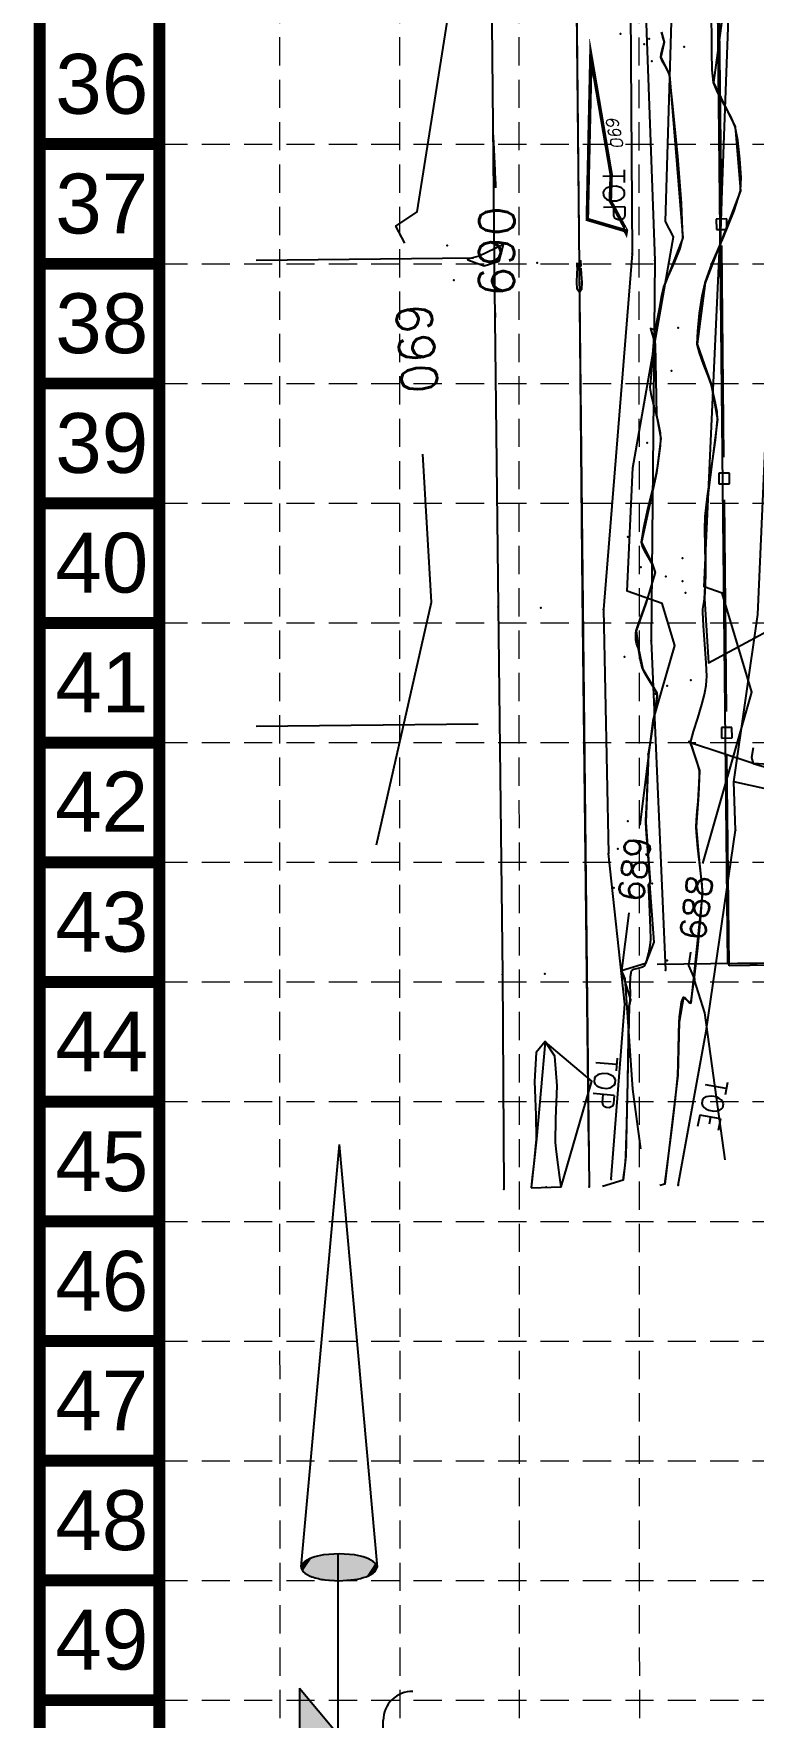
# Model space of a CAD drawing. Header units: inches. Extents: x 8056544 to 8057224, y 14638228 to 14639314.
# Drawn here: x 8056543.9 to 8056645.8, y 14638463.5 to 14638701.9 of the extents above; entities that cross this region are included whole.
import ezdxf
from ezdxf.enums import TextEntityAlignment as Align

# ---------------------------------------------------------------- set-up
doc = ezdxf.new("R2010")
doc.units = ezdxf.units.IN
doc.header["$MEASUREMENT"] = 0
doc.linetypes.add('HIDDEN', pattern=[0.375, 0.25, -0.125])
for name, color, linetype in [('BASE', 7, 'Continuous'), ('BOUNDARY', 4, 'PL2'), ('EC', 35, 'Continuous'), ('EX-CONC', 5, 'Continuous'), ('EX-FENCE', 2, 'FENCELINE1'), ('EX-PAV-CONC', 21, 'Continuous'), ('FN-NEW-FENCE', 7, 'FENCELINE1'), ('GRID', 254, 'HIDDEN'), ('NARROW', 7, 'Continuous'), ('POINT', 7, 'Continuous')]:
    doc.layers.add(name, color=color, linetype=linetype)
doc.styles.add('30-120', font='ROMANS.shx', dxfattribs={"height": 3.6})
doc.styles.add('A1FINE', font='simplex', dxfattribs={"oblique": 12})
doc.styles.add('ROMANF', font='ROMANF.SHX')
doc.styles.add('ROMANS', font='romans.shx', dxfattribs={"height": 3})
doc.styles.get("Standard").update_dxf_attribs({"font": 'ARIAL.TTF'})
doc.linetypes.add('BARBWIRE_1', pattern='A,1,-0.1,["X",Standard,S=0.075,R=0,X=-0.025,Y=-0.0375],-0.1', length=1.2)
doc.linetypes.add('FENCELINE1', pattern='A,0.25,-0.1,[133,ltypeshp.shx,S=0.1,R=0,X=-0.1,Y=0],-0.1,1', length=1.45)
doc.linetypes.add('PL2', pattern='A,0.625,-0.058095,["l",ROMANF,S=0.14,R=0,X=0,Y=-0.055],-0.161905,0.625,-0.125,0.125,-0.125,0.125,-0.125', length=2.095)

# ---------------------------------------------------------------- blocks, each defined once
blk = doc.blocks.new('North Arrow')
at = {"layer": 'NARROW'}
for p, q in [((32.433, 3.058), (32.433, 4.631)), ((0, 0), (22.363, 2.002)), ((28.767, -2.092), (34.019, 2.32)), ((36.178, 2.333), (30.465, 2.333)), ((36.157, 2.32), (31.04, -2.092)), ((39.102, 0.007), (59.964, 2.109)), ((0, 0), (22.334, -2.022)), ((21.659, -0.048), (21.656, -0.048)), ((31.2, -0.048), (21.659, -0.048)), ((57.454, -0.048), (33.411, -0.048)), ((59.831, -2.142), (39.045, -0.008)), ((57.693, -0.027), (57.769, -0.013)), ((57.765, -0.05), (57.693, -0.027)), ((28.767, -2.092), (34.954, -2.092)), ((32.433, -4.262), (32.433, -2.801))]:
    blk.add_line(p, q, dxfattribs=at)
blk.add_lwpolyline([(22.365, -2.029), (22.586, -1.927, 0.091577), (22.866, -1.437, 0.048306), (23.034, -0.751), (23.074, -0.008), (23.014, 0.819, 0.048306), (22.866, 1.421, 0.091577), (22.586, 1.911), (22.365, 2.013), (22.144, 1.911, 0.091577), (21.863, 1.421, 0.048306), (21.715, 0.819), (21.656, -0.008), (21.715, -0.835, 0.048306), (21.863, -1.437, 0.091577), (22.144, -1.927)], format="xyb", close=True, dxfattribs=at)
for points in [[(57.456, -0.031), (57.44, 0.084, -0.066818), (57.675, 0.471, -0.03073), (58.009, 0.837), (58.522, 1.292), (59.073, 1.7, -0.03073), (59.5, 1.951, -0.066818), (59.928, 2.1), (60.037, 2.061)], [(60.037, 2.061), (60.053, 1.946, -0.066818), (59.818, 1.559, -0.03073), (59.434, 1.137), (58.971, 0.738), (58.42, 0.33, -0.03073), (57.993, 0.079, -0.036692), (57.762, -0.017)], [(57.456, -0.035), (57.44, -0.15, 0.066818), (57.675, -0.538, 0.03073), (58.009, -0.904), (58.522, -1.359), (59.073, -1.767, 0.03073), (59.5, -2.017, 0.066818), (59.928, -2.167), (60.037, -2.128)], [(60.037, -2.128), (60.053, -2.013, 0.066818), (59.818, -1.625, 0.03073), (59.434, -1.204), (58.971, -0.804), (58.42, -0.396, 0.03073), (57.993, -0.146, 0.036692), (57.762, -0.049)]]:
    blk.add_lwpolyline(points, format="xyb", dxfattribs=at)
for centre, start, end in [((30.465, 3.863), 178.8769, 270), ((34.954, -3.622), 358.8769, 90)]:
    blk.add_arc(centre, 1.53, start, end, dxfattribs=at)
for points in [[(23.019, 0.749), (21.855, 1.42), (22.868, 1.437), (22.145, 1.91)], [(22.868, 1.437), (22.145, 1.91), (22.586, 1.91), (22.355, 2.002)], [(31.046, -2.093), (36.152, 2.359), (28.747, -2.064), (34.013, 2.359)], [(59.447, 1.15), (59.003, 1.649), (59.617, 1.336), (59.276, 1.823)], [(59.617, 1.336), (59.276, 1.823), (59.81, 1.551), (59.493, 1.954)], [(59.81, 1.551), (59.493, 1.954), (59.931, 1.73), (59.695, 2.04)], [(59.931, 1.73), (59.695, 2.04), (60.053, 1.942), (59.931, 2.103)], [(60.053, 1.942), (59.931, 2.103), (60.036, 2.064)], [(23.065, -0.045), (21.716, 0.82), (23.019, 0.749), (21.855, 1.42)], [(58.029, 0.857), (58.518, 0.406), (58.26, 1.069), (58.73, 0.566)], [(58.26, 1.069), (58.73, 0.566), (58.518, 1.297), (59.049, 0.811)], [(58.518, 1.297), (59.049, 0.811), (58.696, 1.423), (59.261, 0.995)], [(59.264, 0.996), (58.694, 1.42), (59.447, 1.15), (59.003, 1.649)], [(23.027, -0.762), (21.67, -0.045), (23.065, -0.045), (21.716, 0.82)], [(57.444, 0.08), (57.695, -0.011), (57.498, 0.212), (57.771, -0.011)], [(57.45, -0.04), (57.689, -0.017), (57.444, 0.08), (57.695, -0.011)], [(57.498, 0.212), (57.771, -0.011), (57.6, 0.389), (57.94, 0.063)], [(57.6, 0.389), (57.94, 0.063), (57.682, 0.498), (58.07, 0.132)], [(57.682, 0.498), (58.07, 0.132), (57.838, 0.664), (58.295, 0.258)], [(57.838, 0.664), (58.295, 0.258), (58.029, 0.857), (58.518, 0.406)], [(22.868, -1.44), (21.725, -0.875), (23.027, -0.762), (21.67, -0.045)], [(22.578, -1.93), (21.863, -1.447), (22.868, -1.44), (21.725, -0.875)], [(57.437, -0.142), (57.689, -0.022), (57.45, -0.04), (57.689, -0.017)], [(57.457, -0.193), (57.695, -0.028), (57.437, -0.142), (57.689, -0.022)], [(57.526, -0.326), (57.764, -0.051), (57.457, -0.193), (57.695, -0.028)], [(57.634, -0.48), (57.901, -0.102), (57.526, -0.326), (57.764, -0.051)], [(57.784, -0.662), (58.091, -0.2), (57.634, -0.48), (57.901, -0.102)], [(57.975, -0.874), (58.336, -0.348), (57.784, -0.662), (58.091, -0.2)], [(58.241, -1.114), (58.614, -0.542), (57.975, -0.874), (58.336, -0.348)], [(58.614, -1.434), (58.927, -0.771), (58.241, -1.114), (58.614, -0.542)], [(58.914, -1.645), (59.2, -1.005), (58.614, -1.434), (58.927, -0.771)], [(22.363, -2.015), (22.145, -1.93), (22.578, -1.93), (21.863, -1.447)], [(59.118, -1.794), (59.57, -1.355), (58.918, -1.652), (59.2, -1.012)], [(59.348, -1.928), (59.813, -1.622), (59.118, -1.794), (59.57, -1.355)], [(59.537, -1.325), (59.414, -1.184), (59.208, -1.014)], [(59.583, -2.052), (59.928, -1.787), (59.348, -1.928), (59.813, -1.622)], [(59.783, -2.125), (60.046, -2.008), (59.583, -2.052), (59.928, -1.787)], [(59.923, -2.167), (60.038, -2.132), (59.783, -2.125), (60.046, -2.008)]]:
    blk.add_solid(points, dxfattribs=at)

msp = doc.modelspace()

# ---------------------------------------------------------------- linework, layer by layer
for p, q in [((8056642.02, 14638675.67), (8056640.52, 14638675.65)), ((8056640.52, 14638675.65), (8056640.54, 14638674.15)), ((8056642.04, 14638674.17), (8056642.02, 14638675.67)), ((8056640.54, 14638674.15), (8056642.04, 14638674.17)), ((8056642.39, 14638639.67), (8056640.89, 14638639.66)), ((8056640.89, 14638639.66), (8056640.9, 14638638.16)), ((8056642.4, 14638638.17), (8056642.39, 14638639.67)), ((8056640.9, 14638638.16), (8056642.4, 14638638.17)), ((8056642.75, 14638603.67), (8056641.25, 14638603.66)), ((8056641.25, 14638603.66), (8056641.26, 14638602.16)), ((8056641.26, 14638602.16), (8056642.76, 14638602.17)), ((8056642.76, 14638602.17), (8056642.75, 14638603.67))]:
    msp.add_line(p, q)
at = {"layer": 'BASE', "const_width": 1.69}
for points in [[(8057222.67, 14638228.63), (8057222.67, 14639313.37), (8056544.7, 14639313.37), (8056544.7, 14638228.63)], [(8057205.72, 14638245.58), (8057205.72, 14639296.42), (8056561.65, 14639296.42), (8056561.65, 14638245.58)]]:
    msp.add_lwpolyline(points, close=True, dxfattribs=at)
for points in [[(8056561.65, 14638686.26), (8056544.7, 14638686.26)], [(8056561.65, 14638669.31), (8056544.7, 14638669.31)], [(8056561.65, 14638652.36), (8056544.7, 14638652.36)], [(8056561.65, 14638635.41), (8056544.7, 14638635.41)], [(8056561.65, 14638618.46), (8056544.7, 14638618.46)], [(8056561.65, 14638601.51), (8056544.7, 14638601.51)], [(8056561.65, 14638584.56), (8056544.7, 14638584.56)], [(8056561.65, 14638567.62), (8056544.7, 14638567.62)], [(8056561.65, 14638550.67), (8056544.7, 14638550.67)], [(8056561.65, 14638533.72), (8056544.7, 14638533.72)], [(8056561.65, 14638516.77), (8056544.7, 14638516.77)], [(8056561.65, 14638499.82), (8056544.7, 14638499.82)], [(8056561.65, 14638482.87), (8056544.7, 14638482.87)], [(8056561.65, 14638465.92), (8056544.7, 14638465.92)]]:
    msp.add_lwpolyline(points, dxfattribs=at)
at = {"layer": 'BOUNDARY', "color": 7, "linetype": 'Continuous'}
for p, q in [((8056606.13, 14638670.1), (8056575.37, 14638669.78)), ((8056606.81, 14638604.11), (8056575.37, 14638603.78)), ((8056979.3, 14638574.3), (8056632.17, 14638570.08)), ((8056979.3, 14638574.3), (8056632.17, 14638570.08))]:
    msp.add_line(p, q, dxfattribs=at)
at = {"layer": 'EC'}
for points in [[(8056621.13, 14639080.04), (8056622.27, 14639065.16), (8056623.5, 14639019.46), (8056626.72, 14638967.84), (8056627.41, 14638865.97), (8056626.89, 14638819.74), (8056627.33, 14638769.32), (8056628.3, 14638719.07), (8056628.6, 14638670.74), (8056624.55, 14638620.38), (8056625.26, 14638585.81)], [(8056635.13, 14638538.82), (8056639.09, 14638560.66), (8056643.25, 14638589.12), (8056643, 14638595.97), (8056646.43, 14638619.65), (8056647.73, 14638649.57), (8056649.27, 14638683.93), (8056642.65, 14638783.51), (8056644.12, 14638833.41), (8056653.55, 14638869.57), (8056653.7, 14638871.41)], [(8056930.77, 14638547.76), (8056930.46, 14638581.69), (8056930.78, 14638590.17), (8056919.22, 14638585.8), (8056904.14, 14638582.5), (8056885.69, 14638579.05), (8056861.81, 14638579.96), (8056834.01, 14638578.63), (8056814.24, 14638575.33), (8056785.7, 14638571.51), (8056762.21, 14638569.31), (8056737.57, 14638578.43), (8056709.66, 14638584.86), (8056683.46, 14638591.8), (8056655.65, 14638593.16), (8056643, 14638595.97)], [(8056625.65, 14638539.7), (8056627.57, 14638564.45), (8056625.26, 14638585.81)]]:
    msp.add_lwpolyline(points, dxfattribs=at)
at = {"layer": 'EC', "flags": 128}
for points, elevation in [([(8056638.62, 14638584.41), (8056645.58, 14638608.67), (8056641.36, 14638622.66), (8056638.81, 14638623.58), (8056640.97, 14638671.04), (8056641.18, 14638672.24), (8056641.14, 14638672.31), (8056641.36, 14638679.74), (8056642.85, 14638720.77), (8056643.71, 14638722.89), (8056642.17, 14638757.61), (8056640.04, 14638769.29), (8056639.68, 14638771.31), (8056639.34, 14638771.51), (8056639.54, 14638774.96), (8056637.5, 14638819.59), (8056637.28, 14638828.66), (8056636.4, 14638871.69), (8056636.01, 14638874.59)], 688), ([(8056629.73, 14638589.81), (8056631.59, 14638604.63), (8056634.64, 14638615.27), (8056632.85, 14638621.2), (8056627.92, 14638622.97), (8056628.72, 14638640.4), (8056634.49, 14638673.13), (8056633.33, 14638675.28), (8056634.18, 14638703.56), (8056630.76, 14638723.65), (8056635.34, 14638724.45), (8056635.93, 14638725.92), (8056635.22, 14638741.94), (8056634.24, 14638747.33), (8056630.62, 14638767.86), (8056627.1, 14638769.95), (8056629.16, 14638804.91), (8056628.48, 14638819.82), (8056627.54, 14638858.15), (8056627.29, 14638870.26)], 689), ([(8056629.86, 14638544), (8056628.69, 14638552.42), (8056627.62, 14638568.08), (8056627.14, 14638569.17), (8056628.17, 14638577.39)], 689), ([(8056641.78, 14638542.44), (8056638.89, 14638563.25), (8056637.44, 14638567.86), (8056637.51, 14638568), (8056636.66, 14638569.95), (8056636.9, 14638571.84)], 688)]:
    msp.add_lwpolyline(points, dxfattribs=dict(at, elevation=elevation))
at = {"layer": 'EC', "linetype": 'Continuous'}
for points in [[(8056596.4, 14638672.24), (8056595.16, 14638674.65), (8056598.17, 14638676.65), (8056604.77, 14638718.47), (8056589.17, 14638732.23), (8056590.3, 14638735.14), (8056594.23, 14638757.88), (8056586.52, 14638786.3), (8056573.41, 14638807.53), (8056574.78, 14638809.04), (8056580.02, 14638815.75), (8056575.37, 14638831.45)], [(8056641.48, 14638705.15), (8056640.14, 14638694.99), (8056643.2, 14638688.72), (8056643.96, 14638679.62), (8056638.94, 14638666.61), (8056637.84, 14638657.93), (8056639.8, 14638652.26), (8056640.71, 14638647.25), (8056638.95, 14638633.51), (8056639, 14638625.18), (8056638.92, 14638622.98), (8056638.85, 14638621.94), (8056639.43, 14638612.82), (8056648.35, 14638617.64)], [(8056632.76, 14638702.12), (8056633.15, 14638700.69), (8056632.66, 14638698.57), (8056633.89, 14638696.07), (8056635.79, 14638673.01), (8056633.11, 14638666.05), (8056631.98, 14638660.28), (8056631.81, 14638660.27), (8056631.68, 14638659.96), (8056631.21, 14638660.15), (8056631.85, 14638657.95), (8056632.08, 14638647.91), (8056632.68, 14638644.59), (8056632.05, 14638639.68), (8056629.95, 14638629.89), (8056631.48, 14638626.71), (8056631.85, 14638625.61), (8056630.57, 14638621.23), (8056629.19, 14638617.34), (8056629.49, 14638614.85), (8056630.12, 14638611.92), (8056632.12, 14638608.58), (8056632.17, 14638608.07), (8056630.94, 14638599.9), (8056630.95, 14638599.86), (8056630.62, 14638591.36), (8056630.54, 14638590.18), (8056631.12, 14638582.42), (8056631.14, 14638581.86), (8056631.06, 14638581.5), (8056631.68, 14638573.23), (8056630.49, 14638570.23), (8056627.09, 14638569.19), (8056628.36, 14638565.11), (8056628.21, 14638564.24), (8056627.72, 14638542.94), (8056627.32, 14638539.55), (8056624.41, 14638538.66)], [(8056592.4, 14638587.05), (8056600.19, 14638621.4), (8056598.98, 14638642.36)], [(8056653.93, 14638598.03), (8056645.76, 14638598.54), (8056636.87, 14638601.5), (8056638.14, 14638597.54), (8056638, 14638594.11), (8056637.7, 14638589.58), (8056637.99, 14638585.74), (8056638.59, 14638580.23), (8056636.91, 14638564.61), (8056635.87, 14638565.48), (8056635.25, 14638561.92), (8056635.08, 14638554.42), (8056633.23, 14638539), (8056632.52, 14638538.78)]]:
    msp.add_lwpolyline(points, dxfattribs=at)
at = {"layer": 'EC', "const_width": 0.5, "elevation": 690, "flags": 128}
msp.add_lwpolyline([(8056622.77, 14638698.78), (8056622.26, 14638675.59), (8056627.59, 14638674.02), (8056627.75, 14638673.72), (8056627.8, 14638674.02), (8056625.52, 14638678.24), (8056625.64, 14638681.97), (8056622.77, 14638698.78)], dxfattribs=at)
at = {"layer": 'EC', "linetype": 'Continuous'}
for points in [[(8056609.78, 14638669.67), (8056610.38, 14638672.05), (8056606.93, 14638670.4), (8056605.31, 14638669.98), (8056605.35, 14638669.87), (8056607.67, 14638669.04)], [(8056620.83, 14638669.05), (8056621.28, 14638668.87), (8056621.38, 14638669.09), (8056621.34, 14638669.72)], [(8056614.29, 14638538.47), (8056618.57, 14638538.6), (8056622.89, 14638553.57), (8056616.31, 14638559.16), (8056615.05, 14638545.35)]]:
    msp.add_lwpolyline(points, close=True, dxfattribs=at)
at = {"layer": 'EC'}
for points in [[(8056627.32, 14638539.55, 689), (8056627.43, 14638540.26, 689), (8056627.56, 14638541.24, 689), (8056627.67, 14638542.21, 689), (8056627.72, 14638542.94, 689), (8056627.72, 14638542.94, 689), (8056627.85, 14638547.46, 689), (8056627.98, 14638553.59, 689), (8056628.1, 14638559.71, 689), (8056628.21, 14638564.24, 689), (8056628.21, 14638564.24, 689), (8056628.23, 14638564.43, 689), (8056628.28, 14638564.68, 689), (8056628.33, 14638564.92, 689), (8056628.35, 14638565.11, 689), (8056628.35, 14638565.11, 689), (8056628.36, 14638565.99, 689), (8056628.35, 14638567.19, 689), (8056628.38, 14638568.37, 689), (8056628.54, 14638569.21, 689), (8056628.54, 14638569.21, 689), (8056628.87, 14638569.44, 689), (8056629.46, 14638569.59, 689), (8056630.06, 14638569.74, 689), (8056630.42, 14638569.94, 689), (8056630.42, 14638569.94, 689), (8056630.71, 14638570.68, 689), (8056630.96, 14638571.73, 689), (8056631.15, 14638572.8, 689), (8056631.24, 14638573.6, 689), (8056631.24, 14638573.6, 689), (8056631.23, 14638575.27, 689), (8056631.13, 14638577.52, 689), (8056631.01, 14638579.77, 689), (8056630.94, 14638581.44, 689), (8056630.94, 14638581.44, 689), (8056630.96, 14638581.45, 689), (8056631, 14638581.47, 689), (8056631.04, 14638581.48, 689), (8056631.06, 14638581.5, 689), (8056631.06, 14638581.5, 689), (8056631.09, 14638581.57, 689), (8056631.12, 14638581.67, 689), (8056631.14, 14638581.78, 689), (8056631.14, 14638581.86, 689), (8056631.14, 14638581.86, 689), (8056631.14, 14638581.98, 689), (8056631.14, 14638582.14, 689), (8056631.13, 14638582.3, 689), (8056631.12, 14638582.42, 689), (8056631.12, 14638582.42, 689), (8056630.99, 14638584.07, 689), (8056630.82, 14638586.3, 689), (8056630.65, 14638588.53, 689), (8056630.54, 14638590.18, 689), (8056630.54, 14638590.18, 689), (8056630.55, 14638590.43, 689), (8056630.57, 14638590.77, 689), (8056630.6, 14638591.11, 689), (8056630.62, 14638591.36, 689), (8056630.62, 14638591.36, 689), (8056630.69, 14638593.17, 689), (8056630.79, 14638595.61, 689), (8056630.88, 14638598.06, 689), (8056630.95, 14638599.86, 689), (8056630.95, 14638599.86, 689), (8056630.95, 14638599.87, 689), (8056630.94, 14638599.88, 689), (8056630.94, 14638599.89, 689), (8056630.94, 14638599.9, 689), (8056630.94, 14638599.9, 689), (8056631.2, 14638601.64, 689), (8056631.56, 14638603.99, 689), (8056631.92, 14638606.34, 689), (8056632.17, 14638608.08, 689), (8056632.17, 14638608.08, 689), (8056632.17, 14638608.19, 689), (8056632.17, 14638608.33, 689), (8056632.15, 14638608.48, 689), (8056632.12, 14638608.58, 689), (8056632.12, 14638608.58, 689), (8056631.7, 14638609.29, 689), (8056631.09, 14638610.24, 689), (8056630.5, 14638611.19, 689), (8056630.12, 14638611.92, 689), (8056630.12, 14638611.92, 689), (8056629.94, 14638612.53, 689), (8056629.77, 14638613.37, 689), (8056629.62, 14638614.22, 689), (8056629.49, 14638614.85, 689), (8056629.49, 14638614.85, 689), (8056629.43, 14638615.04, 689), (8056629.33, 14638615.3, 689), (8056629.23, 14638615.56, 689), (8056629.18, 14638615.76, 689), (8056629.18, 14638615.76, 689), (8056629.15, 14638616.09, 689), (8056629.14, 14638616.55, 689), (8056629.15, 14638617.01, 689), (8056629.19, 14638617.34, 689), (8056629.19, 14638617.34, 689), (8056629.45, 14638618.18, 689), (8056629.86, 14638619.29, 689), (8056630.28, 14638620.4, 689), (8056630.57, 14638621.23, 689), (8056630.57, 14638621.23, 689), (8056630.87, 14638622.15, 689), (8056631.26, 14638623.4, 689), (8056631.63, 14638624.66, 689), (8056631.85, 14638625.6, 689), (8056631.85, 14638625.6, 689), (8056631.82, 14638625.85, 689), (8056631.72, 14638626.16, 689), (8056631.59, 14638626.48, 689), (8056631.48, 14638626.71, 689), (8056631.48, 14638626.71, 689), (8056631.12, 14638627.38, 689), (8056630.6, 14638628.27, 689), (8056630.13, 14638629.18, 689), (8056629.95, 14638629.89, 689), (8056629.95, 14638629.89, 689), (8056630.26, 14638631.99, 689), (8056630.9, 14638634.8, 689), (8056631.58, 14638637.6, 689), (8056632.05, 14638639.68, 689), (8056632.05, 14638639.68, 689), (8056632.23, 14638640.71, 689), (8056632.44, 14638642.13, 689), (8056632.61, 14638643.54, 689), (8056632.69, 14638644.59, 689), (8056632.69, 14638644.59, 689), (8056632.61, 14638645.31, 689), (8056632.44, 14638646.26, 689), (8056632.24, 14638647.22, 689), (8056632.08, 14638647.92, 689), (8056632.08, 14638647.92, 689), (8056631.89, 14638648.66, 689), (8056631.61, 14638649.67, 689), (8056631.34, 14638650.67, 689), (8056631.19, 14638651.42, 689), (8056631.19, 14638651.42, 689), (8056631.18, 14638651.9, 689), (8056631.24, 14638652.55, 689), (8056631.31, 14638653.19, 689), (8056631.35, 14638653.67, 689), (8056631.35, 14638653.67, 689), (8056631.44, 14638654.88, 689), (8056631.55, 14638656.51, 689), (8056631.66, 14638658.15, 689), (8056631.75, 14638659.36, 689), (8056631.75, 14638659.36, 689), (8056631.75, 14638659.43, 689), (8056631.76, 14638659.54, 689), (8056631.76, 14638659.64, 689), (8056631.77, 14638659.72, 689), (8056631.77, 14638659.72, 689), (8056631.81, 14638659.84, 689), (8056631.88, 14638659.99, 689), (8056631.94, 14638660.15, 689), (8056631.98, 14638660.27, 689), (8056631.98, 14638660.27, 689), (8056632.21, 14638661.5, 689), (8056632.51, 14638663.17, 689), (8056632.82, 14638664.84, 689), (8056633.11, 14638666.05, 689), (8056633.11, 14638666.05, 689), (8056633.7, 14638667.53, 689), (8056634.59, 14638669.5, 689), (8056635.41, 14638671.49, 689), (8056635.79, 14638673.01, 689), (8056635.79, 14638673.01, 689), (8056635.62, 14638677.92, 689), (8056635.09, 14638684.56, 689), (8056634.44, 14638691.18, 689), (8056633.89, 14638696.07, 689), (8056633.89, 14638696.07, 689), (8056633.68, 14638696.62, 689), (8056633.28, 14638697.33, 689), (8056632.88, 14638698.03, 689), (8056632.66, 14638698.57, 689), (8056632.66, 14638698.57, 689), (8056632.71, 14638699.02, 689), (8056632.87, 14638699.63, 689), (8056633.06, 14638700.24, 689), (8056633.15, 14638700.69, 689), (8056633.15, 14638700.69, 689), (8056633.1, 14638701, 689), (8056632.97, 14638701.41, 689), (8056632.84, 14638701.82, 689), (8056632.75, 14638702.12, 689)], [(8056633.23, 14638539, 688), (8056633.68, 14638542.26, 688), (8056634.23, 14638546.7, 688), (8056634.74, 14638551.13, 688), (8056635.08, 14638554.42, 688), (8056635.08, 14638554.42, 688), (8056635.15, 14638556.01, 688), (8056635.18, 14638558.17, 688), (8056635.2, 14638560.33, 688), (8056635.25, 14638561.92, 688), (8056635.25, 14638561.92, 688), (8056635.32, 14638562.7, 688), (8056635.44, 14638563.74, 688), (8056635.62, 14638564.77, 688), (8056635.87, 14638565.48, 688), (8056635.87, 14638565.48, 688), (8056636.08, 14638565.4, 688), (8056636.42, 14638565.03, 688), (8056636.75, 14638564.66, 688), (8056636.91, 14638564.6, 688), (8056636.91, 14638564.6, 688), (8056637.39, 14638567.9, 688), (8056637.9, 14638572.39, 688), (8056638.34, 14638576.9, 688), (8056638.59, 14638580.23, 688), (8056638.59, 14638580.23, 688), (8056638.54, 14638581.4, 688), (8056638.35, 14638582.98, 688), (8056638.13, 14638584.57, 688), (8056637.99, 14638585.74, 688), (8056637.99, 14638585.74, 688), (8056637.91, 14638586.55, 688), (8056637.82, 14638587.66, 688), (8056637.73, 14638588.76, 688), (8056637.7, 14638589.58, 688), (8056637.7, 14638589.58, 688), (8056637.74, 14638590.54, 688), (8056637.83, 14638591.85, 688), (8056637.94, 14638593.15, 688), (8056638, 14638594.11, 688), (8056638, 14638594.11, 688), (8056638.06, 14638594.84, 688), (8056638.12, 14638595.83, 688), (8056638.17, 14638596.82, 688), (8056638.14, 14638597.54, 688), (8056638.14, 14638597.54, 688), (8056637.92, 14638598.4, 688), (8056637.55, 14638599.53, 688), (8056637.15, 14638600.66, 688), (8056636.87, 14638601.5, 688), (8056636.87, 14638601.5, 688), (8056636.87, 14638601.54, 688), (8056636.88, 14638601.59, 688), (8056636.89, 14638601.64, 688), (8056636.9, 14638601.68, 688), (8056636.9, 14638601.68, 688), (8056637.32, 14638603.09, 688), (8056637.9, 14638604.99, 688), (8056638.47, 14638606.89, 688), (8056638.86, 14638608.31, 688), (8056638.86, 14638608.31, 688), (8056638.96, 14638608.85, 688), (8056639.07, 14638609.58, 688), (8056639.16, 14638610.32, 688), (8056639.18, 14638610.86, 688), (8056639.18, 14638610.86, 688), (8056639.08, 14638612.8, 688), (8056638.9, 14638615.42, 688), (8056638.71, 14638618.03, 688), (8056638.61, 14638619.97, 688), (8056638.61, 14638619.97, 688), (8056638.63, 14638620.39, 688), (8056638.71, 14638620.96, 688), (8056638.79, 14638621.52, 688), (8056638.85, 14638621.94, 688), (8056638.85, 14638621.94, 688), (8056638.87, 14638622.16, 688), (8056638.89, 14638622.46, 688), (8056638.91, 14638622.76, 688), (8056638.92, 14638622.98, 688), (8056638.92, 14638622.98, 688), (8056638.94, 14638623.44, 688), (8056638.97, 14638624.08, 688), (8056638.99, 14638624.72, 688), (8056639, 14638625.18, 688), (8056639, 14638625.18, 688), (8056638.98, 14638626.95, 688), (8056638.93, 14638629.35, 688), (8056638.9, 14638631.74, 688), (8056638.94, 14638633.51, 688), (8056638.94, 14638633.51, 688), (8056639.29, 14638636.43, 688), (8056639.86, 14638640.38, 688), (8056640.42, 14638644.32, 688), (8056640.72, 14638647.25, 688), (8056640.72, 14638647.25, 688), (8056640.63, 14638648.33, 688), (8056640.38, 14638649.77, 688), (8056640.06, 14638651.21, 688), (8056639.8, 14638652.26, 688), (8056639.8, 14638652.26, 688), (8056639.38, 14638653.47, 688), (8056638.73, 14638655.08, 688), (8056638.13, 14638656.7, 688), (8056637.84, 14638657.94, 688), (8056637.84, 14638657.94, 688), (8056637.9, 14638659.79, 688), (8056638.17, 14638662.3, 688), (8056638.55, 14638664.79, 688), (8056638.93, 14638666.61, 688), (8056638.93, 14638666.61, 688), (8056639.96, 14638669.39, 688), (8056641.53, 14638673.09, 688), (8056643.05, 14638676.81, 688), (8056643.96, 14638679.62, 688), (8056643.96, 14638679.62, 688), (8056644.05, 14638681.55, 688), (8056643.88, 14638684.18, 688), (8056643.56, 14638686.8, 688), (8056643.21, 14638688.72, 688), (8056643.21, 14638688.72, 688), (8056642.63, 14638690.08, 688), (8056641.66, 14638691.85, 688), (8056640.7, 14638693.62, 688), (8056640.14, 14638694.98, 688), (8056640.14, 14638694.98, 688), (8056639.95, 14638696.8, 688), (8056639.89, 14638699.3, 688), (8056639.89, 14638701.8, 688), (8056639.87, 14638703.65, 688)], [(8056608.89, 14638687.92, 690), (8056608.97, 14638686.47, 690), (8056609.06, 14638684.5, 690), (8056609.16, 14638682.54, 690), (8056609.23, 14638681.09, 690), (8056609.23, 14638681.09, 690), (8056609.24, 14638680.91, 690), (8056609.25, 14638680.67, 690), (8056609.26, 14638680.43, 690), (8056609.27, 14638680.26, 690), (8056609.27, 14638680.26, 690), (8056609.28, 14638680.06, 690), (8056609.28, 14638680.06, 690)], [(8056621.35, 14638668.69, 690), (8056621.4, 14638667.85, 690), (8056621.49, 14638666.69, 690), (8056621.46, 14638665.66, 690), (8056621.14, 14638665.24, 690), (8056621.14, 14638665.24, 690), (8056620.81, 14638665.71, 690), (8056620.76, 14638666.74, 690), (8056620.83, 14638667.89, 690), (8056620.86, 14638668.72, 690), (8056620.86, 14638668.72, 690), (8056620.85, 14638668.79, 690), (8056620.84, 14638668.88, 690), (8056620.83, 14638668.98, 690), (8056620.83, 14638669.05, 690), (8056620.83, 14638669.05, 690), (8056620.83, 14638669.2, 690), (8056620.84, 14638669.41, 690), (8056620.84, 14638669.45, 690)], [(8056609.23, 14638662.37, 690), (8056609.21, 14638662.17, 690), (8056609.21, 14638662.17, 690), (8056609.21, 14638662.16, 690), (8056609.21, 14638662.14, 690), (8056609.21, 14638662.12, 690), (8056609.21, 14638662.1, 690), (8056609.21, 14638662.1, 690), (8056609.21, 14638662.1, 690), (8056609.21, 14638662.09, 690), (8056609.21, 14638662.08, 690), (8056609.21, 14638662.07, 690), (8056609.21, 14638662.07, 690), (8056609.21, 14638662.05, 690), (8056609.21, 14638662.02, 690), (8056609.2, 14638661.98, 690), (8056609.2, 14638661.96, 690), (8056609.2, 14638661.96, 690), (8056609.2, 14638661.88, 690), (8056609.19, 14638661.78, 690), (8056609.18, 14638661.67, 690), (8056609.17, 14638661.6, 690)], [(8056645.77, 14638600.75, 688), (8056645.52, 14638599.38, 688), (8056645.76, 14638598.54, 688), (8056645.76, 14638598.54, 688), (8056647.37, 14638598.08, 688)], [(8056618.58, 14638538.6, 689), (8056618.39, 14638539.93, 689), (8056618.15, 14638541.73, 689), (8056617.91, 14638543.54, 689), (8056617.75, 14638544.87, 689), (8056617.75, 14638544.87, 689), (8056617.79, 14638548.24, 689), (8056617.97, 14638552.9, 689), (8056617.68, 14638557.12, 689), (8056616.31, 14638559.18, 689), (8056616.31, 14638559.18, 689), (8056615.01, 14638557.62, 689), (8056614.76, 14638553.5, 689), (8056614.97, 14638548.77, 689), (8056615.04, 14638545.38, 689), (8056615.04, 14638545.38, 689), (8056614.89, 14638543.91, 689), (8056614.68, 14638541.92, 689), (8056614.46, 14638539.93, 689), (8056614.29, 14638538.47, 689)]]:
    msp.add_polyline3d(points, dxfattribs=at)
at = {"layer": 'EX-CONC', "color": 7, "linetype": 'Continuous'}
msp.add_lwpolyline([(8056622.5, 14638544.35), (8056622.21, 14638568.77), (8056621.6, 14638622.62), (8056621.1, 14638673.86), (8056620.6, 14638726.59), (8056620.25, 14638769.07), (8056619.54, 14638820.25), (8056618.93, 14638870.65), (8056618.37, 14638922.17), (8056617.96, 14638970.77), (8056617.37, 14639023.29), (8056616.86, 14639064.06), (8056616.52, 14639094.6)], dxfattribs=at)
at = {"layer": 'EX-FENCE', "color": 7, "linetype": 'BARBWIRE_1'}
for p, q in [((8056630.05, 14638718.79), (8056631.81, 14638669.79)), ((8056631.81, 14638669.79), (8056631.32, 14638615.94)), ((8056631.32, 14638615.94), (8056633.32, 14638569.3))]:
    msp.add_line(p, q, dxfattribs=at)
at = {"layer": 'EX-FENCE', "color": 7, "linetype": 'Continuous'}
for p, q in [((8056641.25, 14638677.91), (8056640.95, 14638707.91)), ((8056641.61, 14638641.91), (8056641.31, 14638671.91)), ((8056641.98, 14638605.91), (8056641.67, 14638635.91)), ((8056642.34, 14638569.92), (8056642.04, 14638599.92)), ((8056663.04, 14638570.17), (8056642.34, 14638569.92))]:
    msp.add_line(p, q, dxfattribs=at)
at = {"layer": 'EX-PAV-CONC', "color": 7}
for points in [[(8056603.55, 14639192.09), (8056604.77, 14639079.83), (8056604.92, 14639066.61), (8056605.45, 14639019.45), (8056605.94, 14638966.95), (8056606.55, 14638912.42), (8056607.05, 14638865.47), (8056607.55, 14638818.25), (8056608.09, 14638769.28), (8056608.58, 14638717.94), (8056609.08, 14638669.7), (8056609.63, 14638620.72), (8056610.23, 14638568.68), (8056610.46, 14638538.26)], [(8056615.69, 14639192.09), (8056616.94, 14639080.23), (8056616.98, 14639066.4), (8056617.53, 14639019.54), (8056618.06, 14638966.88), (8056618.62, 14638912.82), (8056619.08, 14638865.52), (8056619.61, 14638818.02), (8056620.14, 14638769.59), (8056620.58, 14638718.78), (8056621.1, 14638669.03), (8056621.64, 14638620.9), (8056622.21, 14638569.1), (8056622.53, 14638538.63)]]:
    msp.add_lwpolyline(points, dxfattribs=at)
at = {"layer": 'FN-NEW-FENCE', "ltscale": 0.5}
msp.add_lwpolyline([(8056879.43, 14638572.87), (8056642.17, 14638570.18), (8056636.99, 14639066.68), (8057103.55, 14639072.46)], dxfattribs=at)
at = {"layer": 'GRID', "color": 252, "linetype": 'HIDDEN', "lineweight": 0, "ltscale": 16}
for p, q in [((8056578.76, 14638313.38), (8056578.67, 14639295.79)), ((8056595.78, 14638313.38), (8056595.57, 14639295.78)), ((8056612.68, 14638313.38), (8056612.52, 14639295.74)), ((8056629.72, 14638313.37), (8056629.45, 14639295.71)), ((8056561.65, 14638686.26), (8057205.72, 14638686.26)), ((8056561.65, 14638669.31), (8057205.72, 14638669.31)), ((8056561.65, 14638652.36), (8057205.72, 14638652.36)), ((8056561.65, 14638635.41), (8057205.72, 14638635.41)), ((8056561.65, 14638618.46), (8057205.72, 14638618.46)), ((8056561.65, 14638601.51), (8057205.72, 14638601.51)), ((8056561.65, 14638584.56), (8057205.72, 14638584.56)), ((8056561.65, 14638567.62), (8057205.72, 14638567.62)), ((8056561.65, 14638550.67), (8057205.72, 14638550.67)), ((8056561.65, 14638533.72), (8057205.72, 14638533.72)), ((8056561.65, 14638516.77), (8057205.72, 14638516.77)), ((8056561.65, 14638499.82), (8057205.72, 14638499.82)), ((8056561.65, 14638482.87), (8057205.72, 14638482.87)), ((8056561.65, 14638465.92), (8057205.72, 14638465.92))]:
    msp.add_line(p, q, dxfattribs=at)
at = {"layer": 'POINT'}
for p in [(8056626.94, 14638701.87, 689.37), (8056630.32, 14638700.4, 689.63), (8056631, 14638701.19, 689.54), (8056635.97, 14638700.03, 688.3), (8056631.42, 14638698.02, 689.26), (8056602.42, 14638671.88, 689.89), (8056628.6, 14638670.74, 689.55), (8056605.39, 14638669.93, 690), (8056609.08, 14638669.7, 690.05), (8056615.14, 14638669.44, 689.62), (8056621.1, 14638669.03, 690.02), (8056631.81, 14638669.79, 689.49), (8056603.34, 14638667.01, 689.85), (8056631.99, 14638659.7, 688.97), (8056635.13, 14638660.23, 688.24), (8056634.18, 14638654.16, 688.62), (8056630.75, 14638643.95, 689.24), (8056627.99, 14638630.66, 689.23), (8056635.73, 14638627.63, 688.32), (8056629.85, 14638626.36, 689.26), (8056633.4, 14638625.02, 688.8), (8056635.75, 14638624.38, 688.31), (8056609.63, 14638620.72, 689.75), (8056615.67, 14638620.58, 689.4), (8056621.64, 14638620.9, 689.79), (8056636.19, 14638622.74, 688.25), (8056624.55, 14638620.38, 689.59), (8056631.32, 14638615.94, 688.73), (8056627.54, 14638613.68, 689.29), (8056633.58, 14638609.55, 688.61), (8056636.92, 14638610.37, 688.26), (8056631.91, 14638608.44, 689.06), (8056636.7, 14638601.65, 688.02), (8056630.88, 14638599.89, 689.01), (8056643, 14638595.97, 687.32), (8056628.02, 14638590.39, 689.35), (8056643.25, 14638589.12, 687.23), (8056625.26, 14638585.81, 689.48), (8056626.59, 14638586.45, 689.56), (8056626.02, 14638580.95, 689.5), (8056631.46, 14638581.54, 688.96), (8056633.58, 14638570.65, 688.83), (8056610.23, 14638568.68, 689.43), (8056616.25, 14638568.77, 689.06), (8056622.21, 14638569.1, 689.45), (8056633.32, 14638569.3, 688.43), (8056627.57, 14638564.45, 689.09), (8056639.09, 14638560.66, 687.46), (8056625.65, 14638539.7, 689.28), (8056610.46, 14638538.26, 689.22), (8056616.45, 14638538.58, 688.88), (8056622.53, 14638538.63, 689.23), (8056635.13, 14638538.82, 687.68)]:
    msp.add_point(p, dxfattribs=at)

# ---------------------------------------------------------------- block references
at = {"layer": 'BASE', "xscale": 2.677500000223517, "yscale": 2.677500000223517, "zscale": 2.677499999772408, "rotation": 270}
msp.add_blockref('North Arrow', (8056587.12, 14638544.62), dxfattribs=at)

# ---------------------------------------------------------------- texts
at = {"layer": 'BASE'}
for s, p in [('36', (8056553.5, 14638694.79)), ('37', (8056553.5, 14638677.84)), ('38', (8056553.5, 14638660.89)), ('39', (8056553.5, 14638643.94)), ('40', (8056553.5, 14638626.99)), ('41', (8056553.5, 14638610.04)), ('42', (8056553.48, 14638593.16)), ('43', (8056553.5, 14638576.14)), ('44', (8056553.5, 14638559.19)), ('45', (8056553.5, 14638542.24)), ('46', (8056553.5, 14638525.29)), ('47', (8056553.5, 14638508.35)), ('48', (8056553.5, 14638491.4)), ('49', (8056553.51, 14638474.49))]:
    msp.add_text(s, height=8.475, dxfattribs=at).set_placement(p, align=Align.MIDDLE_CENTER)
at = {"layer": 'EC', "linetype": 'Continuous', "style": 'A1FINE', "oblique": 12}
msp.add_text('690', height=1.7, rotation=281.8912, dxfattribs=at).set_placement((8056625.24, 14638687.89, 675), align=Align.CENTER)
at = {"layer": 'EC', "style": 'ROMANS'}
for s, height, rotation, p in [('TOP', 3, 271.2142, (8056624.46, 14638682.69)), ('690', 5, 89.8489, (8056611.9, 14638664.63, 690)), ('TOP', 3, 265.3004, (8056623.53, 14638557.19)), ('TOE', 3, 259.2848, (8056639.18, 14638554.08))]:
    msp.add_text(s, height=height, rotation=rotation, dxfattribs=at).set_placement(p)
msp.add_text('690', height=5, rotation=274.9282, dxfattribs=at).set_placement((8056598.11, 14638657.33, 690), align=Align.MIDDLE_CENTER)
at = {"layer": 'EC', "ltscale": 50, "char_height": 3.6, "attachment_point": 5, "rotation": 82.862, "style": '30-120'}
for s, insert in [('{689}', (8056628.95, 14638583.6, 689)), ('{688}', (8056637.69, 14638578.14, 688))]:
    msp.add_mtext(s, dxfattribs=dict(at, insert=insert))

doc.saveas('drawing.dxf')
